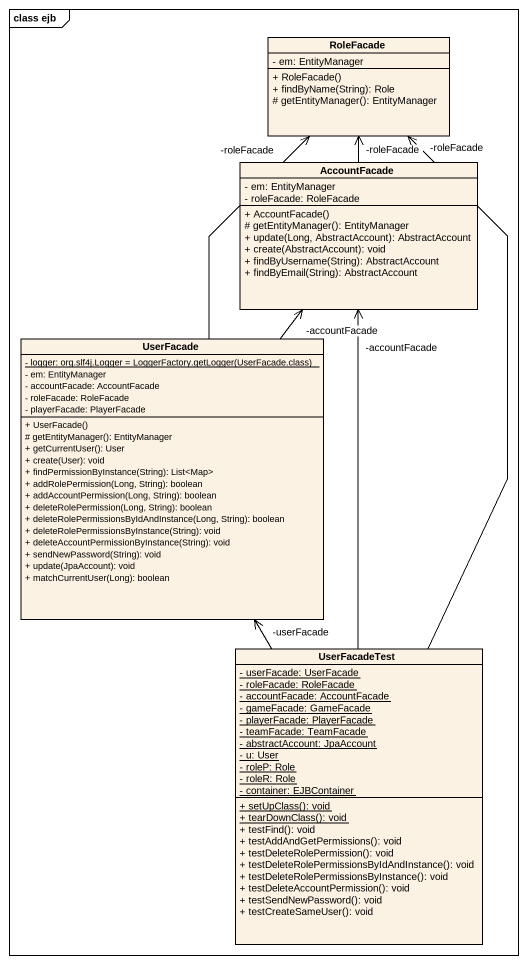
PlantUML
@startuml
mainframe class ejb
hide circle
hide empty members
skinparam classAttributeIconSize 0
class RoleFacade {
  - em: EntityManager
  + RoleFacade()
  + findByName(String): Role
  # getEntityManager(): EntityManager
}
class AccountFacade {
  - em: EntityManager
  - roleFacade: RoleFacade
  + AccountFacade()
  # getEntityManager(): EntityManager
  + update(Long, AbstractAccount): AbstractAccount
  + create(AbstractAccount): void
  + findByUsername(String): AbstractAccount
  + findByEmail(String): AbstractAccount
}
class UserFacade {
  {static} {field} - logger: org.slf4j.Logger = LoggerFactory.getLogger(UserFacade.class)
  - em: EntityManager
  - accountFacade: AccountFacade
  - roleFacade: RoleFacade
  - playerFacade: PlayerFacade
  + UserFacade()
  # getEntityManager(): EntityManager
  + getCurrentUser(): User
  + create(User): void
  + findPermissionByInstance(String): List<Map>
  + addRolePermission(Long, String): boolean
  + addAccountPermission(Long, String): boolean
  + deleteRolePermission(Long, String): boolean
  + deleteRolePermissionsByIdAndInstance(Long, String): boolean
  + deleteRolePermissionsByInstance(String): void
  + deleteAccountPermissionByInstance(String): void
  + sendNewPassword(String): void
  + update(JpaAccount): void
  + matchCurrentUser(Long): boolean
}
class UserFacadeTest {
  {static} - userFacade: UserFacade
  {static} - roleFacade: RoleFacade
  {static} - accountFacade: AccountFacade
  {static} - gameFacade: GameFacade
  {static} - playerFacade: PlayerFacade
  {static} - teamFacade: TeamFacade
  {static} - abstractAccount: JpaAccount
  {static} - u: User
  {static} - roleP: Role
  {static} - roleR: Role
  {static} - container: EJBContainer
  {static} + setUpClass(): void
  {static} + tearDownClass(): void
  + testFind(): void
  + testAddAndGetPermissions(): void
  + testDeleteRolePermission(): void
  + testDeleteRolePermissionsByIdAndInstance(): void
  + testDeleteRolePermissionsByInstance(): void
  + testDeleteAccountPermission(): void
  + testSendNewPassword(): void
  + testCreateSameUser(): void
}
AccountFacade -up-> "-roleFacade" RoleFacade
UserFacade -up-> "-roleFacade" RoleFacade
UserFacade -up-> "-accountFacade" AccountFacade
UserFacadeTest -up-> "-roleFacade" RoleFacade
UserFacadeTest -up-> "-accountFacade" AccountFacade
UserFacadeTest -up-> "-userFacade" UserFacade
@enduml
